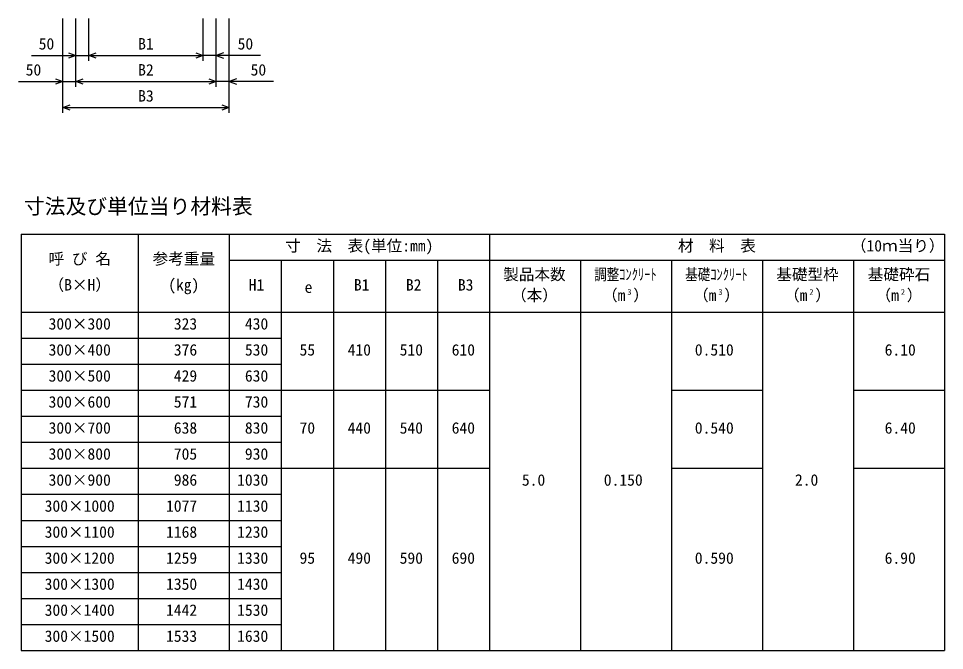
# Model space of a CAD drawing. Units: millimetres, scale not verified. Extents: x -16800 to 16800, y -5940 to 5940.
# Drawn here: x -13053 to -9493, y 373 to 2801 of the extents above; entities that cross this region are included whole.
import ezdxf
from ezdxf.enums import TextEntityAlignment as Align

# ---------------------------------------------------------------- set-up
doc = ezdxf.new("R2010")
doc.units = ezdxf.units.MM
doc.header["$LTSCALE"] = 20
for name, color, linetype, lineweight in [('0-0_DIM', 7, 'Continuous', 25), ('0-3_HYO', 3, 'Continuous', 25), ('0-4_HYO2', 4, 'Continuous', 25), ('0-6_TXT', 7, 'Continuous', 25)]:
    doc.layers.add(name, color=color, linetype=linetype, lineweight=lineweight)
doc.styles.add('ＭＳ ゴシック', font='')
doc.styles.get('ＭＳ ゴシック').set_extended_font_data('MS Gothic')

msp = doc.modelspace()

# ---------------------------------------------------------------- linework, layer by layer
at = {"layer": '0-0_DIM'}
for p, q in [((-12883.27, 2438.62), (-12883.27, 2800.96)), ((-12833.27, 2538.62), (-12833.27, 2800.96)), ((-12783.27, 2638.62), (-12783.27, 2800.96)), ((-12343.26, 2638.62), (-12343.26, 2800.96)), ((-12293.26, 2538.62), (-12293.26, 2800.96)), ((-12243.26, 2438.62), (-12243.26, 2800.96)), ((-13003.27, 2658.62), (-12783.27, 2658.62)), ((-12783.27, 2658.62), (-12343.26, 2658.62)), ((-12123.26, 2658.62), (-12343.26, 2658.62)), ((-13053.27, 2558.62), (-12833.27, 2558.62)), ((-12833.27, 2558.62), (-12293.26, 2558.62)), ((-12073.26, 2558.62), (-12293.26, 2558.62)), ((-12883.27, 2458.62), (-12243.26, 2458.62))]:
    msp.add_line(p, q, dxfattribs=at)
for points in [[(-12861.46, 2668.88), (-12833.27, 2658.62), (-12861.46, 2648.36)], [(-12755.07, 2648.36), (-12783.27, 2658.62), (-12755.07, 2668.88)], [(-12371.46, 2668.88), (-12343.26, 2658.62), (-12371.46, 2648.36)], [(-12265.07, 2668.88), (-12293.26, 2658.62), (-12265.07, 2648.36)], [(-12911.46, 2568.88), (-12883.27, 2558.62), (-12911.46, 2548.36)], [(-12805.07, 2548.36), (-12833.27, 2558.62), (-12805.07, 2568.88)], [(-12321.46, 2568.88), (-12293.26, 2558.62), (-12321.46, 2548.36)], [(-12215.07, 2568.88), (-12243.26, 2558.62), (-12215.07, 2548.36)], [(-12855.07, 2448.36), (-12883.27, 2458.62), (-12855.07, 2468.88)], [(-12271.46, 2468.88), (-12243.26, 2458.62), (-12271.46, 2448.36)]]:
    msp.add_lwpolyline(points, dxfattribs=at)
at = {"layer": '0-3_HYO'}
for p, q in [((-13042.7, 1972.63), (-13042.7, 372.63)), ((-13042.7, 1972.63), (-9492.7, 1972.63)), ((-12592.7, 1972.63), (-12592.7, 372.63)), ((-12242.7, 1972.63), (-12242.7, 372.63)), ((-11242.7, 1972.63), (-11242.7, 372.63)), ((-9492.7, 1972.63), (-9492.7, 372.63)), ((-12242.7, 1872.63), (-9492.7, 1872.63)), ((-12042.7, 1872.63), (-12042.7, 372.63)), ((-11842.7, 1872.63), (-11842.7, 372.63)), ((-11642.7, 1872.63), (-11642.7, 372.63)), ((-11442.7, 1872.63), (-11442.7, 372.63)), ((-10892.7, 1872.63), (-10892.7, 372.63)), ((-10542.7, 1872.63), (-10542.7, 372.63)), ((-10192.7, 1872.63), (-10192.7, 372.63)), ((-9842.7, 1872.63), (-9842.7, 372.63)), ((-13042.7, 1672.63), (-9492.7, 1672.63)), ((-13042.7, 372.63), (-9492.7, 372.63))]:
    msp.add_line(p, q, dxfattribs=at)
at = {"layer": '0-4_HYO2'}
for p, q in [((-13042.7, 1572.63), (-12042.7, 1572.63)), ((-13042.7, 1472.63), (-12042.7, 1472.63)), ((-13042.7, 1372.63), (-11242.7, 1372.63)), ((-10542.7, 1372.63), (-10192.7, 1372.63)), ((-9842.7, 1372.63), (-9492.7, 1372.63)), ((-13042.7, 1272.63), (-12042.7, 1272.63)), ((-13042.7, 1172.63), (-12042.7, 1172.63)), ((-13042.7, 1072.63), (-11242.7, 1072.63)), ((-10542.7, 1072.63), (-10192.7, 1072.63)), ((-9842.7, 1072.63), (-9492.7, 1072.63)), ((-13042.7, 972.63), (-12042.7, 972.63)), ((-13042.7, 872.63), (-12042.7, 872.63)), ((-13042.7, 772.63), (-12042.7, 772.63)), ((-13042.7, 672.63), (-12042.7, 672.63)), ((-13042.7, 572.63), (-12042.7, 572.63)), ((-13042.7, 472.63), (-12042.7, 472.63))]:
    msp.add_line(p, q, dxfattribs=at)

# ---------------------------------------------------------------- texts
at = {"layer": '0-0_DIM', "style": 'ＭＳ ゴシック'}
for s, p in [('50', (-12975.71, 2668.62)), ('B1', (-12593.27, 2668.62)), ('50', (-12210.82, 2668.62)), ('50', (-13025.71, 2568.62)), ('B2', (-12593.27, 2568.62)), ('50', (-12160.82, 2568.62)), ('B3', (-12593.27, 2468.62))]:
    msp.add_text(s, height=43.99, dxfattribs=at).set_placement(p, align=Align.BOTTOM_LEFT)
at = {"layer": '0-6_TXT', "style": 'ＭＳ ゴシック'}
for s, height, p in [('寸法及び単位当り材料表', 58.65, (-13032.7, 2032.63)), ('寸\u3000法\u3000表(単位:㎜)', 43.99, (-12027.7, 1892.63)), ('材  料  表', 43.99, (-10517.7, 1892.63)), ('（', 43.99, (-9852.7, 1892.63)), ('1', 43.99, (-9792.7, 1892.63)), ('0', 43.99, (-9762.7, 1892.63)), ('ｍ', 43.99, (-9732.7, 1892.63)), ('当', 43.99, (-9672.7, 1892.63)), ('り', 43.99, (-9612.7, 1892.63)), ('）', 43.99, (-9552.7, 1892.63)), ('呼 び 名', 43.99, (-12937.7, 1842.63)), ('参考重量', 43.99, (-12537.7, 1842.63)), ('製品本数', 43.99, (-11189.5, 1782.63)), ('基礎型枠', 43.99, (-10139.5, 1782.63)), ('基礎砕石', 43.99, (-9787.7, 1782.63)), ('（B×H）', 43.99, (-12937.7, 1742.63)), ('(kg)', 43.99, (-12477.7, 1742.63)), ('H1', 43.99, (-12168.21, 1742.32)), ('B1', 43.99, (-11763.72, 1742.32)), ('B2', 43.99, (-11563.72, 1742.32)), ('B3', 43.99, (-11363.72, 1742.32)), ('e', 43.99, (-11953.21, 1733.49)), ('（本）', 43.99, (-11159.5, 1702.63)), ('（m ）', 43.99, (-10809.5, 1702.63)), ('3', 21.99, (-10712.02, 1732.63)), ('（m ）', 43.99, (-10459.5, 1702.63)), ('3', 21.99, (-10362.02, 1732.63)), ('（m ）', 43.99, (-10109.5, 1702.63)), ('2', 21.99, (-10012.02, 1732.63)), ('（m ）', 43.99, (-9757.7, 1702.63)), ('2', 21.99, (-9660.22, 1732.63)), ('300×300', 43.99, (-12937.7, 1592.63)), (' 323', 43.99, (-12486.04, 1592.63)), (' 430', 43.99, (-12212.7, 1592.63)), ('300×400', 43.99, (-12937.7, 1492.63)), (' 376', 43.99, (-12486.04, 1492.63)), (' 530', 43.99, (-12212.7, 1492.63)), ('55', 43.99, (-11972.7, 1492.63)), ('410', 43.99, (-11787.7, 1492.63)), ('510', 43.99, (-11587.7, 1492.63)), ('610', 43.99, (-11387.7, 1492.63)), ('0.510', 43.99, (-10452.7, 1492.63)), (' 6.10', 43.99, (-9752.7, 1492.63)), ('300×500', 43.99, (-12937.7, 1392.63)), (' 429', 43.99, (-12486.04, 1392.63)), (' 630', 43.99, (-12212.7, 1392.63)), ('300×600', 43.99, (-12937.7, 1292.63)), (' 571', 43.99, (-12486.04, 1292.63)), (' 730', 43.99, (-12212.7, 1292.63)), ('300×700', 43.99, (-12937.7, 1192.63)), (' 638', 43.99, (-12486.04, 1192.63)), (' 830', 43.99, (-12212.7, 1192.63)), ('70', 43.99, (-11972.7, 1192.63)), ('440', 43.99, (-11787.7, 1192.63)), ('540', 43.99, (-11587.7, 1192.63)), ('640', 43.99, (-11387.7, 1192.63)), ('0.540', 43.99, (-10452.7, 1192.63)), (' 6.40', 43.99, (-9752.7, 1192.63)), ('300×800', 43.99, (-12937.7, 1092.63)), (' 705', 43.99, (-12486.04, 1092.63)), (' 930', 43.99, (-12212.7, 1092.63)), ('300×900', 43.99, (-12937.7, 992.63)), (' 986', 43.99, (-12486.04, 992.63)), ('1030', 43.99, (-12212.7, 992.63)), ('5.0', 43.99, (-11117.7, 992.63)), ('0.150', 43.99, (-10802.7, 992.63)), ('2.0', 43.99, (-10067.7, 992.63)), ('300×1000', 43.99, (-12952.7, 892.63)), ('1077', 43.99, (-12486.04, 892.63)), ('1130', 43.99, (-12212.7, 892.63)), ('300×1100', 43.99, (-12952.7, 792.63)), ('1168', 43.99, (-12486.04, 792.63)), ('1230', 43.99, (-12212.7, 792.63)), ('300×1200', 43.99, (-12952.7, 692.63)), ('1259', 43.99, (-12486.04, 692.63)), ('1330', 43.99, (-12212.7, 692.63)), ('95', 43.99, (-11972.7, 692.63)), ('490', 43.99, (-11787.7, 692.63)), ('590', 43.99, (-11587.7, 692.63)), ('690', 43.99, (-11387.7, 692.63)), ('0.590', 43.99, (-10452.7, 692.63)), (' 6.90', 43.99, (-9752.7, 692.63)), ('300×1300', 43.99, (-12952.7, 592.63)), ('1350', 43.99, (-12486.04, 592.63)), ('1430', 43.99, (-12212.7, 592.63)), ('300×1400', 43.99, (-12952.7, 492.63)), ('1442', 43.99, (-12486.04, 492.63)), ('1530', 43.99, (-12212.7, 492.63)), ('300×1500', 43.99, (-12952.7, 392.63)), ('1533', 43.99, (-12486.04, 392.63)), ('1630', 43.99, (-12212.7, 392.63))]:
    msp.add_text(s, height=height, dxfattribs=at).set_placement(p, align=Align.BOTTOM_LEFT)
at = {"layer": '0-6_TXT', "style": 'ＭＳ ゴシック', "width": 0.8}
for s, p in [('調整ｺﾝｸﾘｰﾄ', (-10839.5, 1782.63)), ('基礎ｺﾝｸﾘｰﾄ', (-10489.5, 1782.63))]:
    msp.add_text(s, height=43.99, dxfattribs=at).set_placement(p, align=Align.BOTTOM_LEFT)

doc.saveas('drawing.dxf')
